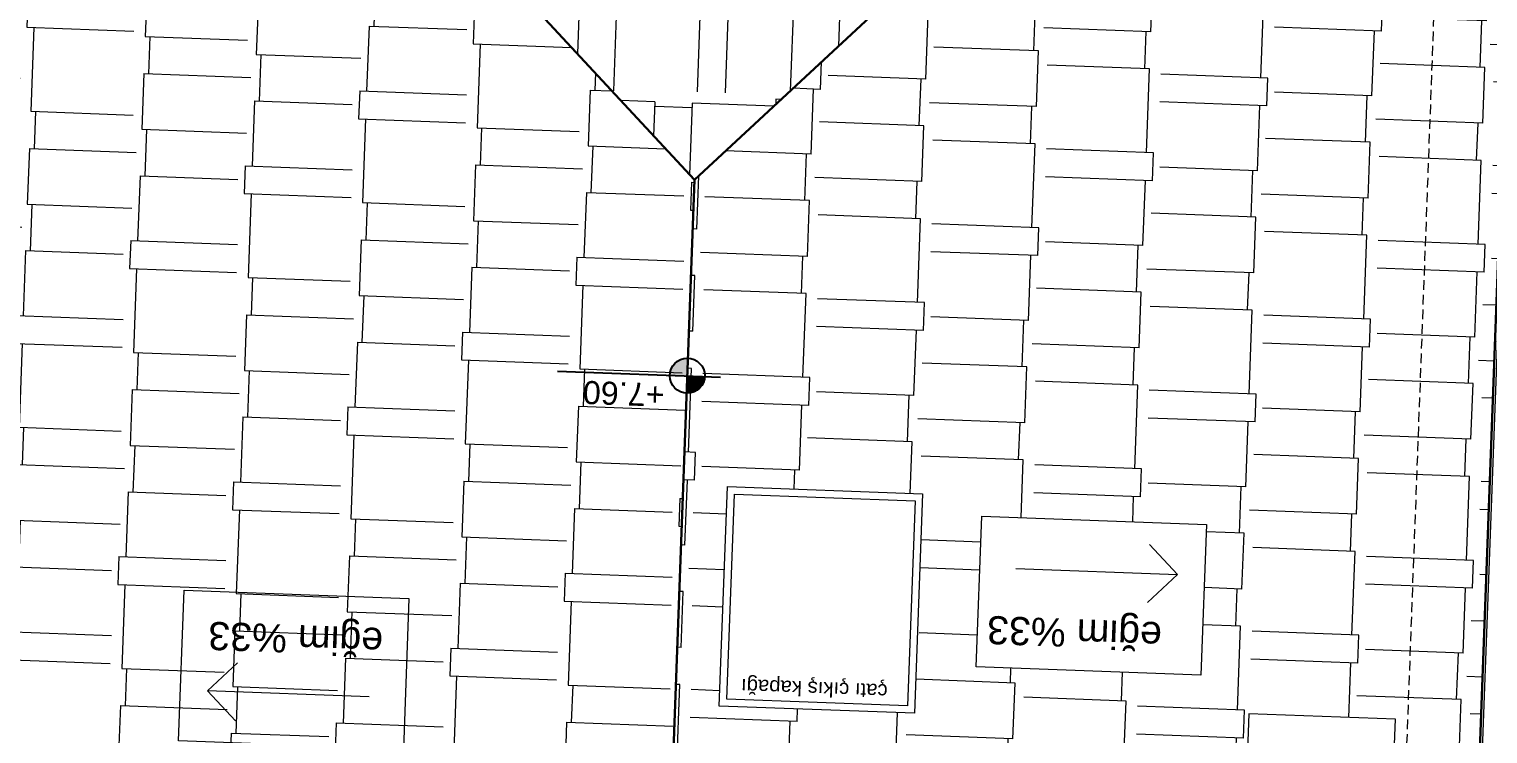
# Model space of a CAD drawing. Header units: centimetres. Extents: x 63871 to 181827, y -95930 to 42199.
# Drawn here: x 172653 to 173250, y 23043 to 23331 of the extents above; entities that cross this region are included whole.
import ezdxf
from ezdxf.enums import TextEntityAlignment as Align

# ---------------------------------------------------------------- set-up
doc = ezdxf.new("R2010")
doc.units = ezdxf.units.CM
doc.linetypes.add('11-021_500-SatisOfisi_220512$0${ Diamond }', pattern=[12, 4, -2, 2, 2, -2])
doc.linetypes.add('Dash', pattern=[6, 3, -3])
for name, color, linetype, lineweight in [('A-AREA-IDEN', 7, 'Continuous', 9), ('A-DOOR', 31, 'Continuous', 9), ('A-GLAZ', 151, 'Continuous', 9), ('A-WALL', 12, 'Continuous', 50), ('ARM_Pen_No__252', 8, 'Continuous', 18), ('Baca', 82, 'Continuous', 9), ('İz DÜŞÜMÜ', 7, '11-021_500-SatisOfisi_220512$0${ Diamond }', 18), ('OLUK', 222, 'Continuous', 15), ('S-STRS', 31, 'Continuous', 9), ('tefriş', 21, 'Continuous', 20), ('trama', 255, 'Continuous', 9), ('Çatı', 144, 'Continuous', 30)]:
    doc.layers.add(name, color=color, linetype=linetype, lineweight=lineweight)
doc.layers.add('Bitirme - Duvar', color=7, linetype='Continuous')
doc.layers.add('KOT', color=171, linetype='Continuous')
doc.styles.add('Arial', font='Arial.ttf', dxfattribs={"height": 250})
doc.styles.add('Arial_1', font='Arial.ttf', dxfattribs={"height": 300})
doc.styles.add('OLUŞTURULMUŞ_STİL_1', font='Arial.ttf')
doc.styles.add('STYLE1', font='', dxfattribs={"width": 0.55, "height": 0.25})
doc.styles.get('STYLE1').set_extended_font_data('Arial Tur')

# ---------------------------------------------------------------- blocks, each defined once
blk = doc.blocks.new('k4')
at = {"layer": 'trama', "linetype": 'Continuous'}
h = blk.add_hatch(color=109, dxfattribs=at)
h.set_gradient(color1=(31, 56, 46), color2=(42, 76, 62), one_color=1, tint=0.23, name='SPHERICAL')
h.paths.add_polyline_path([(533898.95, 4274303.58), (533898.65, 4274306.69), (533898.8, 4274309.49), (533899.69, 4274309.79), (533900.13, 4274308.46), (533901.02, 4274311.42), (533901.46, 4274311.56), (533901.75, 4274310.68), (533902.06, 4274311.34), (533899.39, 4274313.34), (533896.88, 4274313.34), (533894.67, 4274311.71), (533893.19, 4274309.49), (533893.64, 4274305.95), (533894.96, 4274300.19), (533896.31, 4274294.15), (533897.03, 4274295.75), (533898.06, 4274300.04), (533898.95, 4274300.33)])
h.paths.add_polyline_path([(533900.28, 4274287.48), (533899.54, 4274284.53), (533899.84, 4274283.2), (533900.57, 4274282.75), (533902.79, 4274282.61), (533907.36, 4274283.49), (533909.73, 4274283.05), (533911.2, 4274284.08), (533912.4, 4274284.48), (533906.42, 4274302.44), (533906.09, 4274302.44), (533903.67, 4274300.48), (533904.12, 4274300.19), (533903.23, 4274298.56), (533901.75, 4274294.57)])
h.paths.add_polyline_path([(533915.95, 4274285.84), (533916.37, 4274285.56), (533916.66, 4274284.67), (533918.14, 4274283.94), (533920.35, 4274283.05), (533920.87, 4274282.01), (533923.9, 4274282.16), (533926.33, 4274281.14), (533924.49, 4274288.22), (533923.6, 4274292.36), (533921.39, 4274295.46), (533921.83, 4274296.49), (533920.5, 4274297.82), (533919.03, 4274299.15), (533918.61, 4274302.44), (533918.27, 4274302.44)])
h.paths.add_polyline_path([(533927.14, 4274297.53), (533926.7, 4274296.49), (533927.59, 4274295.61), (533928.18, 4274293.39), (533929.63, 4274291.88), (533929.95, 4274302.4), (533929.51, 4274310.68), (533928.47, 4274314.22), (533924.93, 4274316), (533921.39, 4274314.07), (533918.73, 4274310.68), (533918.58, 4274305.8), (533918.88, 4274305.8), (533920.35, 4274302.85), (533921.24, 4274302.85), (533921.68, 4274311.56), (533922.42, 4274311.86), (533923.16, 4274311.71), (533923.31, 4274309.94), (533923.9, 4274312.74), (533925.08, 4274312.89), (533925.23, 4274312.15), (533925.37, 4274310.38), (533925.96, 4274311.42), (533926.7, 4274311.42), (533927, 4274309.64), (533927.74, 4274309.79), (533928.62, 4274309.2), (533927.88, 4274302.99), (533927.14, 4274299.15)])
at = {"layer": 'trama'}
h = blk.add_hatch(color=27, dxfattribs=at)
h.set_gradient(color1=(127, 79, 63), rotation=90, one_color=1, tint=1, name='CYLINDER')
h.paths.add_polyline_path([(533889.1, 4274297.9, 0.414214), (533885.7, 4274301.3), (533878.12, 4274301.3, 0.414214), (533874.72, 4274297.9), (533874.72, 4274251.49, 0.414214), (533878.12, 4274248.09), (533889.1, 4274248.09)])
h = blk.add_hatch(color=31, dxfattribs=at)
h.set_gradient(color1=(227, 196, 150), color2=(228, 199, 154), rotation=90, one_color=1, tint=0.75, name='SPHERICAL')
h.paths.add_polyline_path([(533899.84, 4274268.57), (533897.77, 4274270.79), (533894.37, 4274272.26), (533892.6, 4274274.04), (533892.16, 4274279.95), (533892.9, 4274284.82), (533894.96, 4274291.17), (533896.31, 4274294.15), (533895.05, 4274299.82), (533891, 4274299.82), (533891, 4274252.53), (533939.22, 4274252.53), (533939.22, 4274299.82), (533929.87, 4274299.82), (533929.63, 4274291.88), (533931.72, 4274289.7), (533937.92, 4274275.81), (533938.36, 4274272.85), (533938.07, 4274269.46), (533936.3, 4274266.35), (533932.75, 4274265.32), (533929.65, 4274265.17), (533924.78, 4274263.84), (533920.35, 4274262.96), (533908.55, 4274262.81), (533904.41, 4274264.58)])
h.paths.add_polyline_path([(533912.4, 4274284.48), (533913.42, 4274284.82), (533913.71, 4274284.75), (533914.02, 4274284.71), (533914.6, 4274286), (533915.48, 4274286.15), (533915.95, 4274285.84), (533917.9, 4274299.82), (533907.29, 4274299.82)], flags=17)
at = {"layer": 'trama', "linetype": 'Continuous'}
h = blk.add_hatch(color=253, dxfattribs=at)
h.set_gradient(color1=(148, 168, 153), color2=(146, 165, 151), one_color=1, tint=0.61, name='SPHERICAL')
h.paths.add_polyline_path([(533902.79, 4274282.61), (533900.57, 4274282.75), (533899.84, 4274283.2), (533899.54, 4274284.53), (533900.28, 4274287.48), (533901.75, 4274294.57), (533903.23, 4274298.56), (533903.67, 4274299.37), (533898.95, 4274300.33), (533898.06, 4274300.04), (533897.03, 4274295.75), (533894.96, 4274291.17), (533892.9, 4274284.82), (533892.16, 4274279.95), (533892.6, 4274274.04), (533894.37, 4274272.26), (533897.77, 4274270.79), (533899.84, 4274268.57), (533904.41, 4274264.58), (533908.55, 4274262.81), (533920.35, 4274262.96), (533924.78, 4274263.84), (533929.65, 4274265.17), (533932.75, 4274265.32), (533936.3, 4274266.35), (533938.07, 4274269.46), (533938.36, 4274272.85), (533937.92, 4274275.81), (533931.72, 4274289.7), (533928.18, 4274293.39), (533927.59, 4274295.61), (533926.7, 4274296.49), (533921.83, 4274296.49), (533921.39, 4274295.46), (533923.6, 4274292.36), (533924.49, 4274288.22), (533926.33, 4274281.14), (533923.9, 4274282.16), (533920.87, 4274282.01), (533921.39, 4274280.98), (533921.68, 4274277.14), (533921.54, 4274273.45), (533920.5, 4274270.05), (533917.99, 4274268.13), (533914.89, 4274267.98), (533911.05, 4274268.87), (533908.99, 4274271.08), (533908.55, 4274275.81), (533908.84, 4274280.39), (533909.73, 4274283.05), (533907.36, 4274283.49)])
at = {"layer": 'trama'}
h = blk.add_hatch(color=27, dxfattribs=at)
h.set_gradient(color1=(127, 79, 63), rotation=90, one_color=1, tint=1, name='CYLINDER')
h.paths.add_polyline_path([(533940.7, 4274248.09), (533951.68, 4274248.09, 0.414214), (533955.08, 4274251.49), (533955.08, 4274297.9, 0.414214), (533951.68, 4274301.3), (533944.1, 4274301.3, 0.414214), (533940.7, 4274297.9)])
at = {"layer": 'trama', "linetype": 'Continuous'}
h = blk.add_hatch(color=251, dxfattribs=at)
h.set_gradient(color1=(91, 91, 91), color2=(189, 189, 189), one_color=1, tint=0.74, name='SPHERICAL')
h.paths.add_polyline_path([(533908.55, 4274275.81), (533908.99, 4274271.08), (533911.05, 4274268.87), (533914.89, 4274267.98), (533917.99, 4274268.13), (533920.5, 4274270.05), (533921.54, 4274273.45), (533921.68, 4274277.14), (533921.39, 4274280.98), (533920.35, 4274283.05), (533918.14, 4274283.94), (533917.4, 4274284.3), (533914.02, 4274284.71), (533914.01, 4274284.67), (533913.42, 4274284.82), (533911.2, 4274284.08), (533909.73, 4274283.05), (533908.84, 4274280.39)])
at = {"layer": 'trama'}
h = blk.add_hatch(color=27, dxfattribs=at)
h.set_gradient(color1=(127, 79, 63), rotation=90, one_color=1, tint=1, name='CYLINDER')
h.paths.add_polyline_path([(533890.58, 4274251.68), (533890.58, 4274247.04), (533882.97, 4274247.04), (533882.97, 4274241.15, 0.414214), (533886.37, 4274237.75), (533943.85, 4274237.75, 0.414214), (533947.25, 4274241.15), (533947.25, 4274247.04), (533938.79, 4274247.04), (533938.79, 4274251.68)])
at = {"color": 0}
for p, q in [((533895.05, 4274299.82), (533891, 4274299.82)), ((533891, 4274299.82), (533891, 4274252.53)), ((533917.9, 4274299.82), (533907.29, 4274299.82)), ((533939.22, 4274299.82), (533929.87, 4274299.82)), ((533939.22, 4274252.53), (533939.22, 4274299.82)), ((533891, 4274252.53), (533939.22, 4274252.53))]:
    blk.add_line(p, q, dxfattribs=at)
for p, q in [((533898.95, 4274300.33), (533903.67, 4274299.37)), ((533921.83, 4274296.49), (533926.7, 4274296.49)), ((533913.71, 4274284.75), (533917.4, 4274284.3))]:
    blk.add_line(p, q)
at = {"color": 0, "linetype": 'Continuous'}
for points in [[(533921.51, 4274314.14), (533921.98, 4274320.58), (533921.98, 4274322.94), (533923.45, 4274325.16), (533925.96, 4274326.34), (533927.74, 4274324.42), (533928.77, 4274320.28), (533928.92, 4274316.29), (533928.11, 4274314.4)], [(533893.87, 4274302.44), (533890.98, 4274309.49), (533889.95, 4274313.48), (533890.98, 4274316.73), (533892.46, 4274317.77), (533894.08, 4274317.77), (533895.7, 4274315.7), (533896.38, 4274312.97)], [(533926.33, 4274281.14), (533924.49, 4274288.22), (533923.6, 4274292.36), (533921.39, 4274295.46), (533921.83, 4274296.49), (533920.5, 4274297.82), (533919.03, 4274299.15), (533918.58, 4274302.7), (533917.7, 4274304.77), (533918.14, 4274305.8), (533918.88, 4274305.8), (533920.35, 4274302.85), (533921.24, 4274302.85), (533921.68, 4274311.56), (533922.42, 4274311.86), (533923.16, 4274311.71), (533923.31, 4274309.94), (533923.9, 4274312.74), (533925.08, 4274312.89), (533925.23, 4274312.15), (533925.37, 4274310.38), (533925.96, 4274311.42), (533926.7, 4274311.42), (533927, 4274309.64), (533927.74, 4274309.79), (533928.62, 4274309.2), (533927.88, 4274302.99), (533927.14, 4274299.15), (533927.14, 4274297.53), (533926.7, 4274296.49), (533927.59, 4274295.61), (533928.18, 4274293.39), (533931.72, 4274289.7), (533937.92, 4274275.81), (533938.36, 4274272.85), (533938.07, 4274269.46), (533936.3, 4274266.35), (533932.75, 4274265.32), (533929.65, 4274265.17), (533924.78, 4274263.84), (533920.35, 4274262.96), (533908.55, 4274262.81), (533904.41, 4274264.58), (533899.84, 4274268.57), (533897.77, 4274270.79), (533894.37, 4274272.26), (533892.6, 4274274.04), (533892.16, 4274279.95), (533892.9, 4274284.82), (533894.96, 4274291.17), (533897.03, 4274295.75), (533898.06, 4274300.04), (533898.95, 4274300.33), (533898.95, 4274303.58), (533898.65, 4274306.69), (533898.8, 4274309.49), (533899.69, 4274309.79), (533900.13, 4274308.46), (533901.02, 4274311.42), (533901.46, 4274311.56), (533901.75, 4274310.68), (533902.49, 4274312.3), (533903.23, 4274312.3), (533903.38, 4274311.27), (533904.41, 4274312.01), (533905.3, 4274310.97), (533904.41, 4274305.06), (533904.85, 4274304.91), (533906.92, 4274307.13), (533907.51, 4274306.84), (533907.51, 4274305.95), (533906.63, 4274304.62), (533906.04, 4274302.4), (533903.67, 4274300.48), (533904.12, 4274300.19), (533903.23, 4274298.56), (533901.75, 4274294.57), (533900.28, 4274287.48), (533899.54, 4274284.53), (533899.84, 4274283.2), (533900.57, 4274282.75), (533902.79, 4274282.61), (533907.36, 4274283.49), (533909.73, 4274283.05)], [(533902.06, 4274311.34), (533899.39, 4274313.34), (533896.88, 4274313.34), (533894.67, 4274311.71), (533893.19, 4274309.49), (533893.64, 4274305.95), (533894.96, 4274300.19), (533896.31, 4274294.15)], [(533918.58, 4274305.8), (533918.73, 4274310.68), (533921.39, 4274314.07), (533924.93, 4274316), (533928.47, 4274314.22), (533929.51, 4274310.68), (533929.95, 4274302.4), (533929.63, 4274291.88)], [(533912.4, 4274284.48), (533906.42, 4274302.44)], [(533915.95, 4274285.84), (533918.27, 4274302.44)], [(533920.87, 4274282.01), (533923.9, 4274282.16), (533926.7, 4274280.98), (533929.06, 4274278.17), (533931.87, 4274275.66), (533933.64, 4274274.48), (533935.26, 4274273.59)]]:
    blk.add_lwpolyline(points, dxfattribs=at)
at = {"color": 0}
for points in [[(533874.72, 4274251.49), (533874.72, 4274297.9, -0.414214), (533878.12, 4274301.3), (533885.7, 4274301.3, -0.414214), (533889.1, 4274297.9), (533889.1, 4274248.09), (533878.12, 4274248.09, -0.414214)], [(533955.08, 4274251.49), (533955.08, 4274297.9, 0.414214), (533951.68, 4274301.3), (533944.1, 4274301.3, 0.414214), (533940.7, 4274297.9), (533940.7, 4274248.09), (533951.68, 4274248.09, 0.414214)], [(533947.25, 4274241.15, -0.414214), (533943.85, 4274237.75), (533886.37, 4274237.75, -0.414214), (533882.97, 4274241.15), (533882.97, 4274247.04), (533890.58, 4274247.04), (533890.58, 4274251.68), (533938.79, 4274251.68), (533938.79, 4274247.04), (533947.25, 4274247.04)]]:
    blk.add_lwpolyline(points, format="xyb", close=True, dxfattribs=at)
at = {"color": 0, "linetype": 'Continuous'}
blk.add_lwpolyline([(533915.48, 4274286.15), (533916.37, 4274285.56), (533916.66, 4274284.67), (533918.14, 4274283.94), (533920.35, 4274283.05), (533921.39, 4274280.98), (533921.68, 4274277.14), (533921.54, 4274273.45), (533920.5, 4274270.05), (533917.99, 4274268.13), (533914.89, 4274267.98), (533911.05, 4274268.87), (533908.99, 4274271.08), (533908.55, 4274275.81), (533908.84, 4274280.39), (533909.73, 4274283.05), (533911.2, 4274284.08), (533913.42, 4274284.82), (533914.01, 4274284.67), (533914.6, 4274286)], close=True, dxfattribs=at)
blk = doc.blocks.new('fgjhdfj')
at = {"xscale": -1, "rotation": 180}
for p in [(13803.43, 8575874.64), (13706.82, 8575871.55)]:
    blk.add_blockref('k4', p, dxfattribs=at)
blk = doc.blocks.new('HRD')
at = {"layer": 'ARM_Pen_No__252'}
h = blk.add_hatch(dxfattribs=at)
h.set_pattern_fill('AR-B816', color=256, scale=0.09)
h.set_pattern_definition([(0, (-39959.2, 0), (0, 18.288), []), (90, (-39959.2, 0), (-18.288, 18.288), [18.288, -18.288])])
h.paths.add_polyline_path([(154149.63, 35592.48), (154149.63, 35503.48), (154219.63, 35503.48), (154219.63, 35483.24), (154324.63, 35483.24), (154324.63, 35692.48), (154369.63, 35692.48), (154369.63, 35927.48), (154369.63, 35927.48), (154369.63, 36097.48), (154369.63, 36177.48), (154254.63, 36177.48), (153954.63, 36177.48), (153839.63, 36177.48), (153839.63, 35897.6), (153869.63, 35897.54), (153869.63, 35882.48), (154019.63, 35882.48), (154019.63, 35872.48), (154019.63, 35833.25, -0.444416), (154030.45, 35823.48, -0.444416), (154019.63, 35813.72), (154019.63, 35773.48), (153939.63, 35773.48), (153939.63, 35692.48), (154019.63, 35692.48), (154019.63, 35687.48), (154019.63, 35633.7), (154020.63, 35632.93), (154019.63, 35631.47), (154019.63, 35592.48), (154019.63, 35582.48), (153989.63, 35582.48), (153989.63, 35577.48), (153989.63, 35497.48), (153989.63, 35437.48), (153994.63, 35437.48), (154094.63, 35437.48), (154139.63, 35437.48), (154139.63, 35592.48)])
blk.add_line((154324.63, 35644.48), (154369.63, 35644.48))
at = {"layer": 'A-GLAZ', "ltscale": 3}
for p, q in [((153839.63, 35782.48), (153819.63, 35782.48)), ((153819.63, 35782.48), (153819.63, 35777.48)), ((153819.63, 35782.48), (153819.63, 35692.48)), ((153839.63, 35777.48), (153839.63, 35782.48)), ((153839.63, 35782.48), (153839.63, 35692.48)), ((153819.63, 35777.48), (153839.63, 35777.48)), ((153824.63, 35732.48), (153824.63, 35777.48)), ((153824.63, 35777.48), (153824.63, 35772.48)), ((153829.63, 35777.48), (153829.63, 35732.48)), ((153824.63, 35772.48), (153829.63, 35772.48)), ((153827.13, 35772.48), (153827.13, 35737.48)), ((153829.63, 35697.48), (153829.63, 35742.48)), ((153829.63, 35742.48), (153834.63, 35742.48)), ((153834.63, 35742.48), (153834.63, 35697.48)), ((153829.63, 35737.48), (153824.63, 35737.48)), ((153829.63, 35737.48), (153834.63, 35737.48)), ((153832.13, 35737.48), (153832.13, 35702.48)), ((153829.63, 35732.48), (153824.63, 35732.48)), ((153819.63, 35692.48), (153819.63, 35697.48)), ((153819.63, 35697.48), (153839.63, 35697.48)), ((153829.63, 35697.48), (153829.63, 35702.48)), ((153829.63, 35702.48), (153834.63, 35702.48)), ((153839.63, 35697.48), (153839.63, 35692.48)), ((153839.63, 35692.48), (153819.63, 35692.48)), ((154369.63, 35692.48), (154389.63, 35692.48)), ((154369.63, 35687.48), (154369.63, 35692.48)), ((154369.63, 35692.48), (154369.63, 35542.48)), ((154389.63, 35692.48), (154389.63, 35687.48)), ((154389.63, 35692.48), (154389.63, 35542.48)), ((154389.63, 35687.48), (154369.63, 35687.48)), ((154379.63, 35687.48), (154379.63, 35612.48)), ((154384.63, 35612.48), (154384.63, 35687.48)), ((154384.63, 35687.48), (154384.63, 35682.48)), ((154384.63, 35682.48), (154379.63, 35682.48)), ((154382.13, 35682.48), (154382.13, 35617.48)), ((154379.63, 35622.48), (154374.63, 35622.48)), ((154374.63, 35622.48), (154374.63, 35547.48)), ((154379.63, 35547.48), (154379.63, 35622.48)), ((154379.63, 35617.48), (154374.63, 35617.48)), ((154377.13, 35617.48), (154377.13, 35552.48)), ((154379.63, 35617.48), (154384.63, 35617.48)), ((154379.63, 35612.48), (154384.63, 35612.48))]:
    blk.add_line(p, q, dxfattribs=at)
at = {"layer": 'A-WALL', "lineweight": 53}
for p, q in [((153819.63, 35782.48), (153819.63, 36197.48)), ((154369.63, 35692.48), (154369.63, 35927.48)), ((154389.63, 35927.48), (154389.63, 35692.48)), ((154019.63, 35872.48), (154019.63, 35882.48)), ((153839.63, 35872.48), (153839.63, 35782.48)), ((154019.63, 35872.48), (153839.63, 35872.48)), ((154369.63, 35742.48), (154369.63, 35805.7)), ((153819.63, 35417.48), (153819.63, 35692.48)), ((153819.63, 35692.48), (153839.63, 35692.48)), ((153839.63, 35692.48), (153839.63, 35592.48)), ((154369.63, 35692.48), (154389.63, 35692.48)), ((154369.63, 35692.48), (154389.63, 35692.48)), ((153839.63, 35592.48), (154019.63, 35592.48)), ((154019.63, 35592.48), (154019.63, 35582.48))]:
    blk.add_line(p, q, dxfattribs=at)
at = {"layer": 'A-WALL', "lineweight": 50}
blk.add_line((153839.63, 35782.48), (153819.63, 35782.48), dxfattribs=at)
at = {"layer": 'Bitirme - Duvar', "color": 161, "linetype": 'Continuous', "lineweight": 25}
for p, q in [((153786.93, 35737.48), (153834.43, 35737.48)), ((154427.13, 35617.48), (154369.63, 35617.48))]:
    blk.add_line(p, q, dxfattribs=at)
at = {"layer": 'İz DÜŞÜMÜ'}
blk.add_lwpolyline([(153819.63, 36347.48), (154419.63, 36347.49), (154419.63, 35292.49), (154159.63, 35292.49), (154159.63, 35357.48), (153819.63, 35357.48), (153819.63, 36347.48)], dxfattribs=at)
at = {"layer": 'S-STRS'}
for p, q in [((153934.64, 35778.48), (153840.63, 35872.48)), ((153939.99, 35779.48), (153893.49, 35872.48)), ((153939.63, 35872.48), (153939.63, 35780.19)), ((153966.63, 35779.48), (153966.63, 35872.48)), ((153993.63, 35779.48), (153993.63, 35872.48)), ((154019.63, 35773.48), (154019.63, 35872.48)), ((153889.63, 35823.48), (153889.63, 35632.93)), ((154019.63, 35823.48), (153889.63, 35823.48)), ((153934.65, 35775.72), (153839.63, 35818.35)), ((154019.63, 35779.48), (153934.64, 35779.48)), ((153934.94, 35687.48), (153934.64, 35779.48)), ((153934.66, 35773.48), (153839.63, 35773.48)), ((153939.63, 35773.48), (153939.63, 35692.48)), ((154019.63, 35773.48), (153939.63, 35773.48)), ((153934.74, 35746.48), (153839.63, 35746.48)), ((153934.83, 35719.48), (153839.63, 35719.48)), ((153934.92, 35692.48), (153839.63, 35692.48)), ((154019.63, 35692.48), (153939.63, 35692.48)), ((154019.63, 35692.48), (154019.63, 35687.48)), ((153934.94, 35687.48), (154019.63, 35687.48)), ((154020.63, 35632.93), (154005.64, 35644.41)), ((154020.63, 35632.93), (153889.63, 35632.93)), ((154020.63, 35632.93), (154008.78, 35615.63)), ((154019.63, 35593.02), (154019.63, 35592.48))]:
    blk.add_line(p, q, dxfattribs=at)
at = {"layer": 'S-STRS', "linetype": 'Dash'}
for p, q in [((153936.63, 35779.48), (153890.13, 35872.48)), ((153936.63, 35786.19), (153936.63, 35872.48)), ((153963.63, 35779.48), (153963.63, 35872.48)), ((153990.63, 35779.48), (153990.63, 35872.48)), ((153931.94, 35776.94), (153839.63, 35869.24)), ((153932.3, 35773.48), (153839.63, 35815.06)), ((153934.67, 35770.48), (153839.63, 35770.48)), ((153934.75, 35743.48), (153839.63, 35743.48)), ((153934.84, 35716.48), (153839.63, 35716.48)), ((153934.93, 35690.37), (153839.63, 35647.62)), ((153932.95, 35689.48), (153839.63, 35689.48)), ((153934.94, 35687.79), (153839.63, 35592.48)), ((153933.67, 35686.52), (153840.86, 35644.89)), ((153937.13, 35687.48), (153889.63, 35592.48)), ((153939.63, 35685.78), (153892.99, 35592.48)), ((153939.63, 35687.48), (153939.63, 35592.48)), ((153942.63, 35687.48), (153942.63, 35592.48)), ((153966.63, 35687.48), (153966.63, 35592.48)), ((153969.63, 35687.48), (153969.63, 35592.48)), ((153993.63, 35687.48), (153993.63, 35592.48)), ((153996.63, 35687.48), (153996.63, 35592.48)), ((153935.39, 35684), (153843.88, 35592.48))]:
    blk.add_line(p, q, dxfattribs=at)
for points in [[(154017.63, 35779.48), (154017.63, 35872.48)], [(154017.63, 35592.48), (154017.63, 35687.48)], [(154019.63, 35592.48), (154019.63, 35687.48)]]:
    blk.add_lwpolyline(points, dxfattribs=at)
at = {"layer": 'S-STRS'}
blk.add_circle((154020.63, 35823.48), 9.82, dxfattribs=at)
at = {"layer": 'tefriş'}
for p, q in [((154324.63, 35483.24), (154324.63, 35692.48)), ((154324.63, 35692.48), (154369.63, 35692.48)), ((154324.63, 35644.48), (154324.63, 35540.24)), ((154369.63, 35644.48), (154324.63, 35644.48)), ((154326.43, 35643.58), (154367.83, 35643.58)), ((154369.63, 35540.24), (154369.63, 35644.48)), ((154325.53, 35542.04), (154325.53, 35642.68)), ((154330.03, 35639.53), (154330.03, 35623.04)), ((154331.83, 35639.53), (154330.03, 35639.53)), ((154331.83, 35623.04), (154331.83, 35639.53)), ((154333.63, 35639.53), (154333.63, 35623.04)), ((154335.43, 35639.53), (154333.63, 35639.53)), ((154335.43, 35623.04), (154335.43, 35639.53)), ((154337.23, 35639.53), (154337.23, 35623.04)), ((154339.03, 35639.53), (154337.23, 35639.53)), ((154339.03, 35623.04), (154339.03, 35639.53)), ((154340.83, 35639.53), (154340.83, 35623.04)), ((154342.63, 35639.53), (154340.83, 35639.53)), ((154342.63, 35623.04), (154342.63, 35639.53)), ((154344.43, 35639.53), (154344.43, 35623.04)), ((154346.23, 35639.53), (154344.43, 35639.53)), ((154346.23, 35623.04), (154346.23, 35639.53)), ((154348.03, 35639.53), (154348.03, 35623.04)), ((154349.83, 35639.53), (154348.03, 35639.53)), ((154349.83, 35623.04), (154349.83, 35639.53)), ((154351.63, 35639.53), (154351.63, 35623.04)), ((154353.43, 35639.53), (154351.63, 35639.53)), ((154353.43, 35623.04), (154353.43, 35639.53)), ((154355.23, 35639.53), (154355.23, 35623.04)), ((154357.03, 35639.53), (154355.23, 35639.53)), ((154357.03, 35623.04), (154357.03, 35639.53)), ((154358.83, 35639.53), (154358.83, 35623.04)), ((154360.63, 35639.53), (154358.83, 35639.53)), ((154360.63, 35623.04), (154360.63, 35639.53)), ((154362.43, 35639.53), (154362.43, 35623.04)), ((154364.23, 35639.53), (154362.43, 35639.53)), ((154364.23, 35623.04), (154364.23, 35639.53)), ((154368.73, 35642.68), (154368.73, 35542.04)), ((154330.03, 35623.04), (154331.83, 35623.04)), ((154333.63, 35623.04), (154335.43, 35623.04)), ((154337.23, 35623.04), (154339.03, 35623.04)), ((154340.83, 35623.04), (154342.63, 35623.04)), ((154344.43, 35623.04), (154346.23, 35623.04)), ((154348.03, 35623.04), (154349.83, 35623.04)), ((154351.63, 35623.04), (154353.43, 35623.04)), ((154355.23, 35623.04), (154357.03, 35623.04)), ((154358.83, 35623.04), (154360.63, 35623.04)), ((154362.43, 35623.04), (154364.23, 35623.04)), ((154326.88, 35616.29), (154326.88, 35584.79)), ((154327.78, 35615.84), (154327.78, 35585.24)), ((154360.18, 35618.99), (154329.58, 35618.99)), ((154330.03, 35618.09), (154359.73, 35618.09)), ((154361.98, 35615.84), (154361.98, 35585.24)), ((154362.88, 35616.29), (154362.88, 35584.79))]:
    blk.add_line(p, q, dxfattribs=at)
blk.add_lwpolyline([(154352.81, 35620.62), (154352.81, 35621.46), (154337.06, 35621.46), (154337.06, 35620.62)], close=True, dxfattribs=at)
for centre, radius, start, end in [((154326.43, 35642.68), 0.9, 90, 180), ((154367.83, 35642.68), 0.9, 0, 90), ((154329.58, 35616.29), 2.7, 90, 180), ((154330.03, 35615.84), 2.25, 90, 180), ((154359.73, 35615.84), 2.25, 0, 90), ((154360.18, 35616.29), 2.7, 0, 90)]:
    blk.add_arc(centre, radius, start, end, dxfattribs=at)
at = {"layer": 'A-DOOR', "xscale": -0.8840946297053625, "yscale": 0.8840946297053625, "zscale": 0.8840946297053625, "rotation": 180}
blk.add_blockref('fgjhdfj', (-329954.76, 3838854.85), dxfattribs=at)
at = {"layer": 'Bitirme - Duvar', "linetype": 'Continuous', "char_height": 10, "attachment_point": 7, "style": 'OLUŞTURULMUŞ_STİL_1'}
for s, insert in [('\\A1;90', (153794.5, 35741.48)), ('\\A1;270', (153794.5, 35721.48))]:
    blk.add_mtext(s, dxfattribs=dict(at, insert=insert))
at = {"layer": 'S-STRS', "style": 'STYLE1', "text_generation_flag": 6, "width": 0.55}
for s, p in [('5', (153896.57, 35828.3)), ('4', (153921.38, 35827.87)), ('3', (153950.49, 35826.93)), ('2', (153976.29, 35827.8)), ('1', (154003.15, 35828.76)), ('6', (153878.58, 35802.91)), ('7', (153878.84, 35776.1)), ('8', (153875.13, 35749.76)), ('9', (153875.94, 35725.08)), ('10', (153870.67, 35697.98)), ('11', (153871.56, 35669.05)), ('12', (153873.77, 35641.39)), ('13', (153885.31, 35613.83)), ('14', (153917.77, 35613.22)), ('15', (153951.29, 35615.09)), ('16', (153976.64, 35614.2)), ('17', (153999.56, 35613.36)), ('18', (154025.14, 35613.05))]:
    blk.add_text(s, height=15.36, rotation=180, dxfattribs=at).set_placement(p)
at = {"layer": 'S-STRS', "style": 'STYLE1'}
blk.add_text('18 x 16.66cm', height=9.5148, rotation=270, dxfattribs=at).set_placement((153943.4, 35773.48))
blk = doc.blocks.new('çatı planı')
blk.add_wipeout([(-680, -1060), (-680, 0), (0, 0), (0, -1125), (-340, -1125), (-340, -1060)]).dxf.layer = 'OLUK'
at = {"layer": 'KOT'}
h = blk.add_hatch(color=256, dxfattribs=at)
h.dxf.hatch_style = 1
h.paths.add_polyline_path([(-340, -632.97, 0.402561), (-347.16, -639.85), (-340, -639.85)])
h = blk.add_hatch(color=256, dxfattribs=at)
h.dxf.hatch_style = 1
h.paths.add_polyline_path([(-332.83, -639.72, 0.009987), (-332.84, -639.43), (-340, -639.43), (-340, -646.88, 0.414214)])
at = {"layer": 'Çatı', "lineweight": 15}
h = blk.add_hatch(dxfattribs=at)
h.set_pattern_fill('AR-RSHKE', color=251, scale=0.15, angle=90)
h.set_pattern_definition([(90, (-196861.627, -36377.483), (-45.72, 97.155), [22.86, -19.05, 26.67, -11.43, 34.29, -15.24]), (90, (-196863.53, -36354.623), (-45.72, 97.155), [19.05, -72.39, 15.24, -22.86]), (90, (-196858.77, -36308.903), (-45.72, 97.155), [11.43, -118.11]), (180, (-196861.627, -36377.483), (-45.72, -32.385), [43.815, -139.065]), (180, (-196861.627, -36354.623), (-45.72, -32.385), [42.8625, -140.0175]), (180, (-196861.627, -36335.573), (-45.72, -32.385), [40.005, -142.875]), (180, (-196858.77, -36308.903), (-45.72, -32.385), [43.815, -139.065]), (180, (-196858.77, -36297.473), (-45.72, -32.385), [43.815, -139.065]), (180, (-196861.627, -36263.183), (-45.72, -32.385), [41.91, -140.97])])
h.paths.add_polyline_path([(-340, -720), (-170, -890), (-170, -890), (-170, -965), (-10, -1115), (-10, -10), (-340, -340)])
h = blk.add_hatch(dxfattribs=at)
h.set_pattern_fill('AR-RSHKE', color=251, scale=0.15, angle=270)
h.set_pattern_definition([(270, (-196861.627, -36377.483), (45.72, -97.155), [22.86, -19.05, 26.67, -11.43, 34.29, -15.24]), (270, (-196859.72, -36400.343), (45.72, -97.155), [19.05, -72.39, 15.24, -22.86]), (270, (-196864.484, -36446.063), (45.72, -97.155), [11.43, -118.11]), (0, (-196861.627, -36377.483), (45.72, 32.385), [43.815, -139.065]), (0, (-196861.627, -36400.343), (45.72, 32.385), [42.8625, -140.0175]), (0, (-196861.627, -36419.393), (45.72, 32.385), [40.005, -142.875]), (0, (-196864.484, -36446.063), (45.72, 32.385), [43.815, -139.065]), (0, (-196864.484, -36457.493), (45.72, 32.385), [43.815, -139.065]), (0, (-196861.627, -36491.783), (45.72, 32.385), [41.91, -140.97])])
h.paths.add_polyline_path([(-340, -340), (-670, -340), (-670, -1050), (-340, -720)])
h.paths.add_polyline_path([(-554.79, -586.74), (-554.79, -524.95), (-462.64, -524.95), (-462.64, -586.74)], flags=16)
h.paths.add_polyline_path([(-438.13, -595), (-438.13, -505), (-358.13, -505), (-358.13, -595)], flags=16)
h.paths.add_polyline_path([(-435.13, -592), (-435.13, -508), (-361.13, -508), (-361.13, -592)], flags=0)
h.paths.add_polyline_path([(-575, -509.93), (-635, -509.93), (-635, -464.95), (-575, -464.95)], flags=16)
h.paths.add_polyline_path([(-590, -495), (-620, -494.93), (-620, -479.88), (-590, -479.95)], flags=0)
h.paths.add_polyline_path([(-605, -487.43, -1), (-620, -487.43, -1), (-605, -487.43, -1), (-590, -487.43, -1)], flags=0)
h.paths.add_polyline_path([(-540.96, -552.31), (-463.64, -552.31), (-463.64, -528.57), (-540.96, -528.57)], flags=8)
h.paths.add_polyline_path([(-428.72, -520.12), (-364.78, -520.12), (-364.78, -508.56), (-428.72, -508.56)], flags=8)
h = blk.add_hatch(dxfattribs=at)
h.set_pattern_fill('AR-RSHKE', color=251, scale=0.15)
h.set_pattern_definition([(0, (-196861.627, -36377.483), (97.155, 45.72), [22.86, -19.05, 26.67, -11.43, 34.29, -15.24]), (0, (-196838.767, -36375.58), (97.155, 45.72), [19.05, -72.39, 15.24, -22.86]), (0, (-196793.047, -36380.34), (97.155, 45.72), [11.43, -118.11]), (90, (-196861.627, -36377.483), (-32.385, 45.72), [43.815, -139.065]), (90, (-196838.767, -36377.483), (-32.385, 45.72), [42.8625, -140.0175]), (90, (-196819.717, -36377.483), (-32.385, 45.72), [40.005, -142.875]), (90, (-196793.047, -36380.34), (-32.385, 45.72), [43.815, -139.065]), (90, (-196781.617, -36380.34), (-32.385, 45.72), [43.815, -139.065]), (90, (-196747.327, -36377.483), (-32.385, 45.72), [41.91, -140.97])])
h.paths.add_polyline_path([(-170, -890), (-340, -720), (-670, -1050), (-330, -1050)])
h.paths.add_polyline_path([(-267.06, -910.01), (-267.06, -954.99), (-327.06, -954.99), (-327.06, -910.01)], flags=16)
h.paths.add_polyline_path([(-280, -925.01), (-280, -940.07), (-310, -940), (-310, -924.95)], flags=0)
h.paths.add_polyline_path([(-280, -932.5, -1), (-295, -932.5, -1), (-310, -932.5, -1), (-295, -932.5, -1)], flags=0)
h.paths.add_polyline_path([(-311.07, -879.18), (-372.85, -879.18), (-372.85, -787.02), (-311.07, -787.02)], flags=16)
h.paths.add_polyline_path([(-345.5, -865.35), (-345.5, -788.02), (-369.24, -788.02), (-369.24, -865.35)], flags=8)
h.paths.add_polyline_path([(-637.61, -1017.24), (-596.53, -1017.27), (-596.52, -1002.03), (-637.6, -1002)], flags=25)
at = {"layer": 'A-AREA-IDEN'}
for p, q in [((-148.47, -503.47), (-160.36, -491.59)), ((-214.76, -503.47), (-148.47, -503.47)), ((-148.47, -503.47), (-160.36, -515.35)), ((-543.69, -565.83), (-531.8, -553.95)), ((-477.4, -565.83), (-543.69, -565.83)), ((-543.69, -565.83), (-531.8, -577.72))]:
    blk.add_line(p, q, dxfattribs=at)
for points in [[(-229.52, -482.56), (-137.37, -482.56), (-137.37, -544.35), (-229.52, -544.35)], [(-438.13, -505), (-358.13, -505), (-358.13, -595), (-438.13, -595)], [(-435.13, -508), (-361.13, -508), (-361.13, -592), (-435.13, -592)], [(-462.64, -586.74), (-554.79, -586.74), (-554.79, -524.95), (-462.64, -524.95)]]:
    blk.add_lwpolyline(points, close=True, dxfattribs=at)
at = {"layer": 'Baca'}
blk.add_lwpolyline([(-635, -509.93), (-575, -509.93), (-575, -464.95), (-635, -464.95)], close=True, dxfattribs=at)
at = {"layer": 'İz DÜŞÜMÜ'}
blk.add_lwpolyline([(-300, -1020), (-300, -960), (-40, -960), (-40, -1085), (-300, -1085), (-300, -1020), (-640, -1020), (-640, -30), (-300, -30), (-300, -180), (-40, -180), (-40, -1095)], dxfattribs=at)
at = {"layer": 'KOT'}
for p, q in [((-340, -654.52), (-340, -628.45)), ((-353.65, -639.43), (-286.83, -639.43))]:
    blk.add_line(p, q, dxfattribs=at)
blk.add_circle((-340, -639.72), 7.17, dxfattribs=at)
at = {"layer": 'OLUK'}
blk.add_lwpolyline([(-331, -1116), (-331, -1051), (-671, -1051), (-671, -9), (-9, -9), (-9, -1116)], close=True, dxfattribs=at)
at = {"layer": 'Çatı'}
for p, q in [((-340, -340), (-340, -720)), ((-340, -720), (-670, -1050)), ((-340, -720), (-170, -890))]:
    blk.add_line(p, q, dxfattribs=at)
blk.add_lwpolyline([(-330, -1115), (-330, -1050), (-670, -1050), (-670, -10), (-10, -10), (-10, -1115)], close=True, dxfattribs=at)
at = {"layer": 'A-AREA-IDEN', "style": 'Arial_1'}
blk.add_text('çatı çıkış kapağı', height=5.9535, dxfattribs=at).set_placement((-396.75, -516.44), align=Align.CENTER)
at = {"layer": 'A-AREA-IDEN', "char_height": 11.52, "width": 136.2867, "attachment_point": 2, "line_spacing_factor": 0.941778, "style": 'Arial'}
for insert in [(-183.75, -520.27), (-502.37, -534.5)]:
    blk.add_mtext('eğim %33', dxfattribs=dict(at, insert=insert))
at = {"layer": 'KOT', "insert": (-314.27, -626.64), "char_height": 9.45, "width": 57.6964, "attachment_point": 2, "line_spacing_factor": 0.941778, "style": 'Arial_1'}
blk.add_mtext('+7.60', dxfattribs=at)
blk = doc.blocks.new('VAZİYET PLANI')
at = {"rotation": 177.873189238168}
blk.add_blockref('HRD', (150310.21, 38252.84), dxfattribs=at)
at = {"layer": 'OLUK', "rotation": 177.8731895439683}
blk.add_blockref('çatı planı', (-5393.03, 7632.62), dxfattribs=at)

msp = doc.modelspace()

# ---------------------------------------------------------------- block references
at = {"layer": 'OLUK'}
msp.add_blockref('VAZİYET PLANI', (177951.86, 14930.11), dxfattribs=at)

doc.saveas('drawing.dxf')
